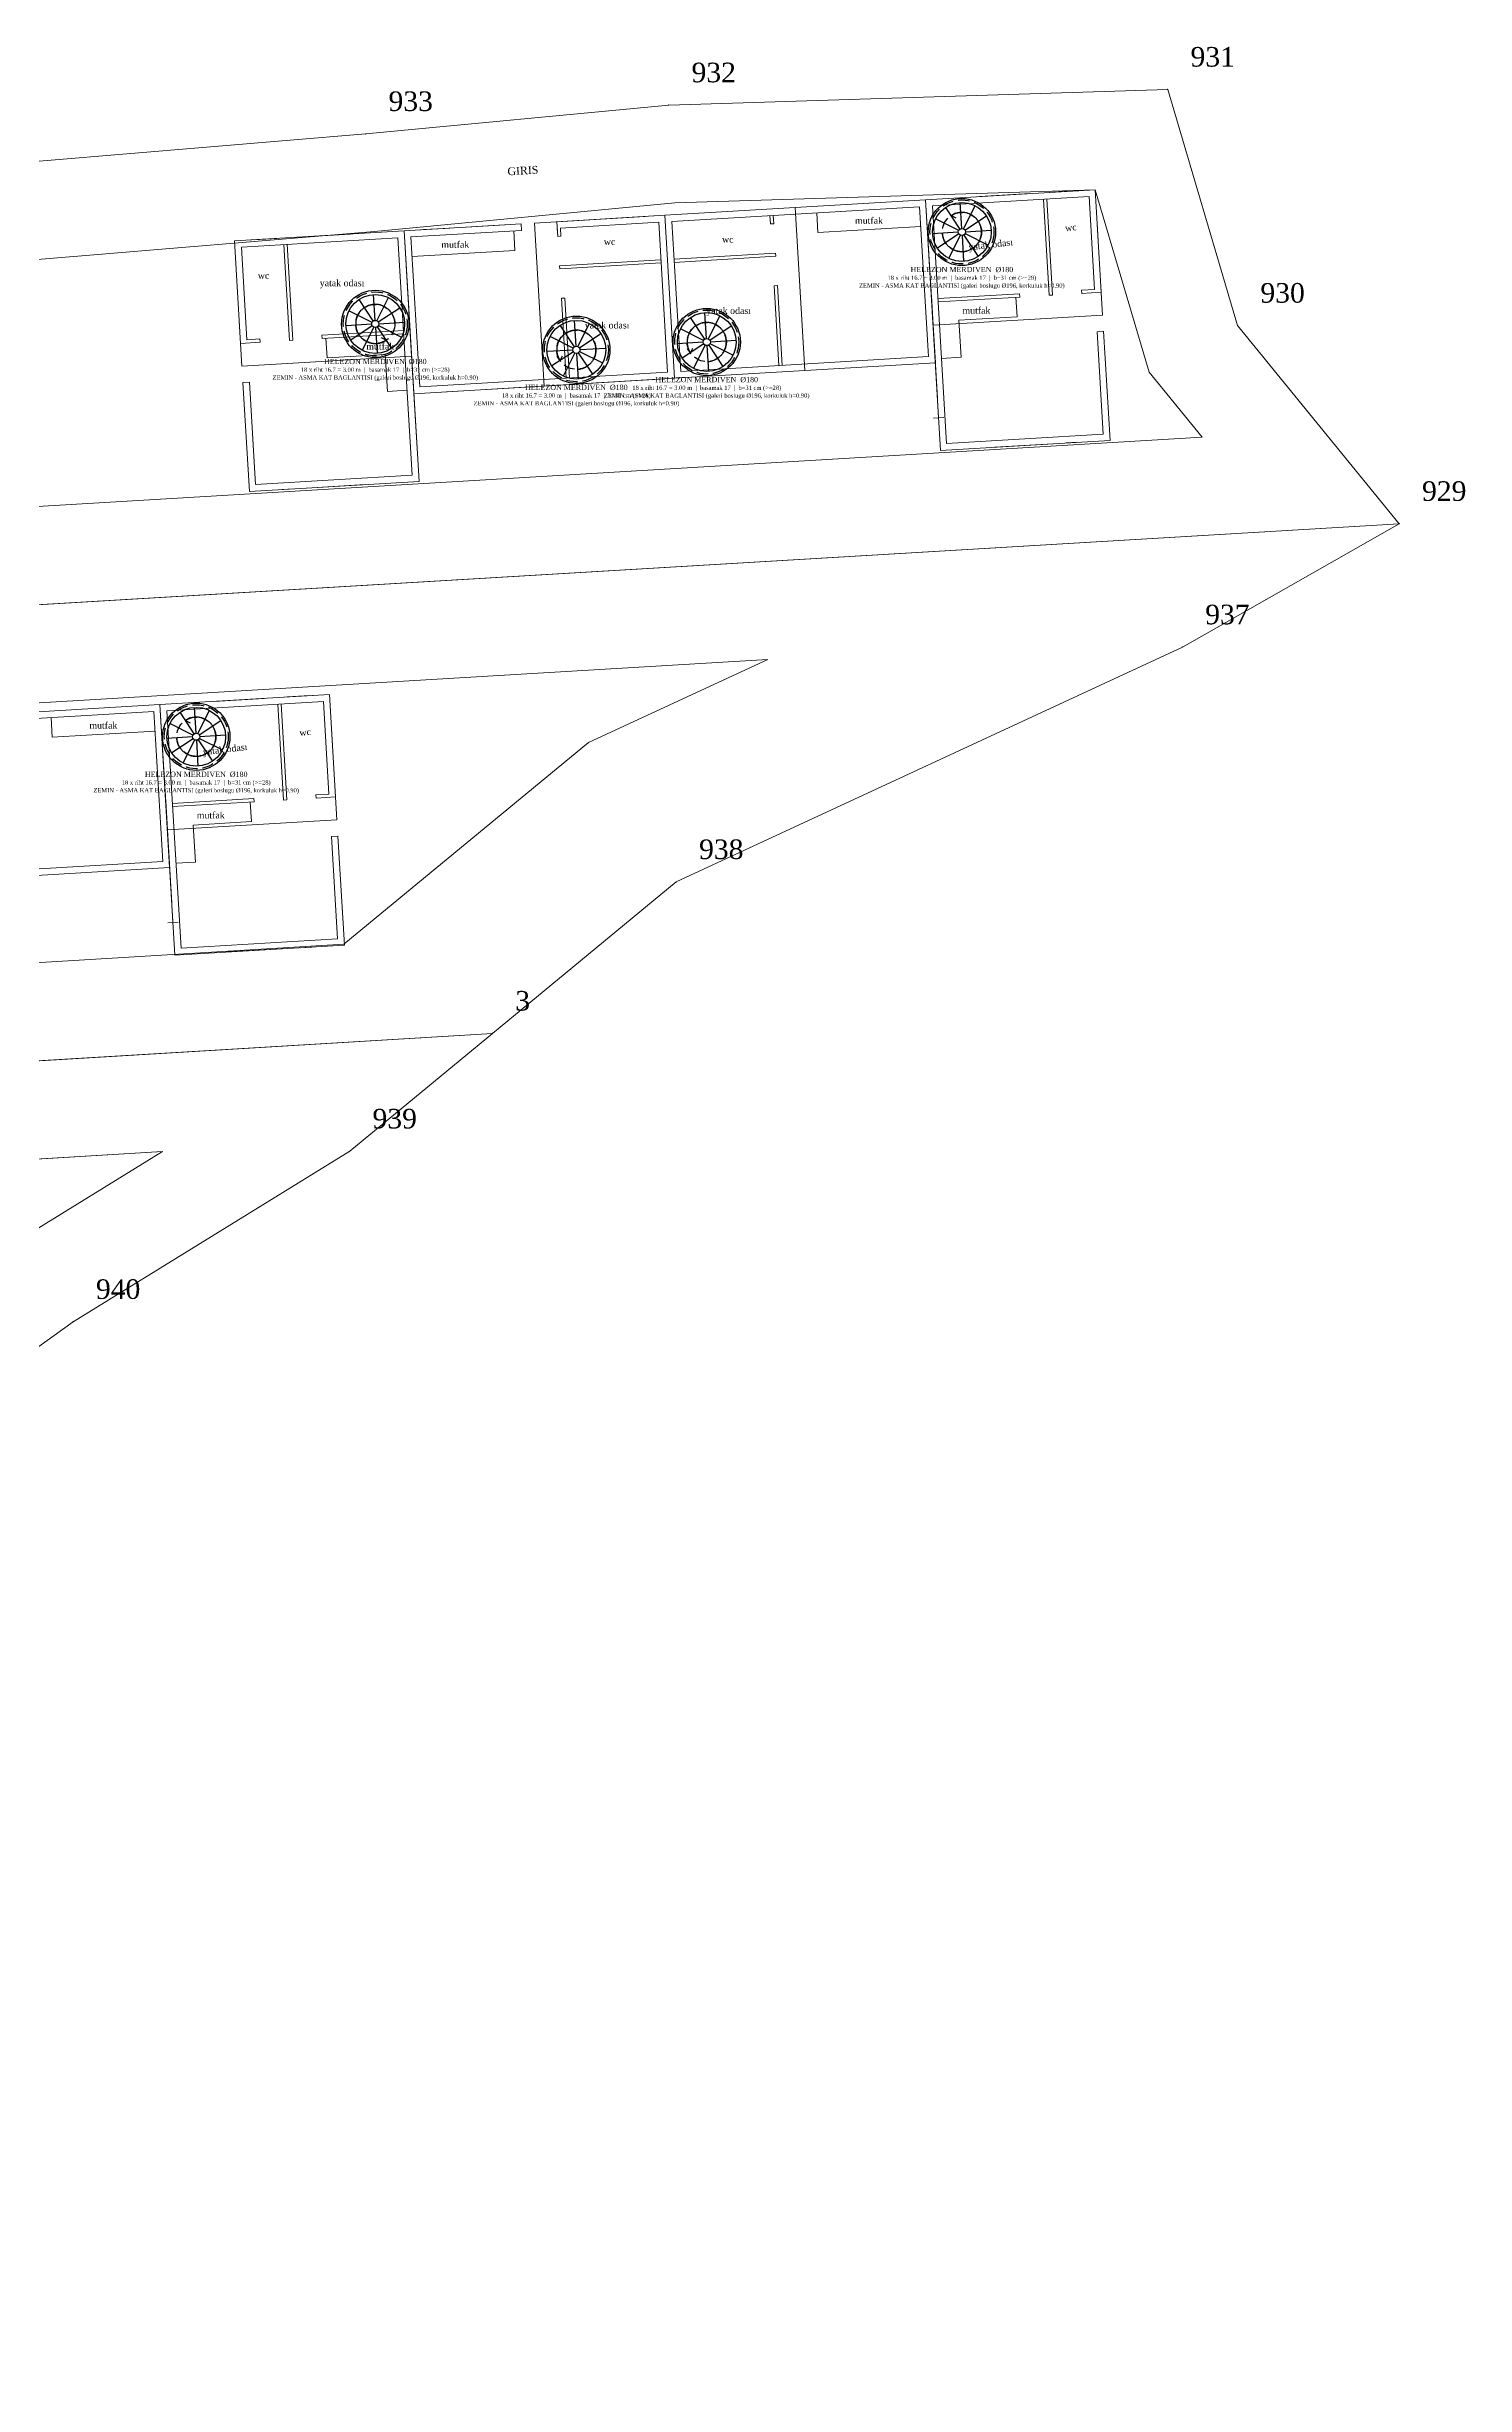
# Model space of a CAD drawing. Header units: metres. Extents: x 566281 to 566551, y 4178515 to 4178592.
# Drawn here: x 566507.7 to 566551.1, y 4178520.4 to 4178592 of the extents above; entities that cross this region are included whole.
import ezdxf
from ezdxf.enums import TextEntityAlignment as Align

# ---------------------------------------------------------------- set-up
doc = ezdxf.new("R2010")
doc.units = ezdxf.units.M
doc.linetypes.add('MERD_DASH', pattern=[0.5, 0.35, -0.15])
doc.layers.get('0').update_dxf_attribs({"color": 5, "lineweight": 0})
for name, color, linetype, lineweight in [('ADA_SINIR', 5, 'Continuous', 0), ('ASMAKAT', 30, 'Continuous', 0), ('BINA_115', 1, 'Continuous', 0), ('CEKME_MESAFESI', 2, 'Continuous', 0), ('DUVAR', 18, 'Continuous', 0), ('KUZEY_CEKME_117', 4, 'Continuous', 0), ('NOKTA', 7, 'Continuous', 0), ('NOKTA_NO', 8, 'Continuous', 0), ('PARSEL_BOLME', 1, 'Continuous', 0), ('PARSEL_SINIR', 3, 'Continuous', 0), ('TASLAK_DUVAR', 7, 'Continuous', 0), ('TASLAK_GIRIS', 1, 'Continuous', 0), ('TASLAK_KAPI', 1, 'Continuous', 0), ('TASLAK_PENCERE', 3, 'Continuous', 0), ('TEZGAH', 157, 'Continuous', 0), ('YAPI_YAKLASMA_117', 2, 'Continuous', 0), ('YAZI', 132, 'Continuous', 0)]:
    doc.layers.add(name, color=color, linetype=linetype, lineweight=lineweight)
for name, color, linetype in [('MERDIVEN_BOSLUK', 1, 'Continuous'), ('MERDIVEN_HELEZON', 4, 'Continuous'), ('MERDIVEN_YAZI', 2, 'Continuous'), ('MERDIVEN_YON', 5, 'Continuous')]:
    doc.layers.add(name, color=color, linetype=linetype)
doc.styles.get("Standard").update_dxf_attribs({"font": 'times.ttf'})

msp = doc.modelspace()

# ---------------------------------------------------------------- linework, layer by layer
for p, q in [((566538.185, 4178587.354), (566538.36, 4178584.415)), ((566538.285, 4178587.36), (566538.46, 4178584.421)), ((566514.923, 4178585.971), (566515.098, 4178583.032)), ((566515.023, 4178585.977), (566515.198, 4178583.038)), ((566537.456, 4178584.461), (566537.462, 4178584.362)), ((566539.352, 4178584.574), (566539.358, 4178584.474)), ((566514.193, 4178583.078), (566514.199, 4178582.978)), ((566516.09, 4178583.191), (566516.096, 4178583.091)), ((566514.738, 4178571.896), (566514.913, 4178568.957)), ((566514.837, 4178571.902), (566515.012, 4178568.963)), ((566514.008, 4178569.004), (566514.014, 4178568.904)), ((566515.905, 4178569.117), (566515.911, 4178569.017))]:
    msp.add_line(p, q)
for points in [[(566534.958, 4178584.313, 0), (566537.456, 4178584.461, 0)], [(566539.352, 4178584.574, 0), (566539.752, 4178584.598, 0)], [(566534.964, 4178584.213, 0), (566537.462, 4178584.362, 0)], [(566514.193, 4178583.078, 0), (566513.794, 4178583.054, 0)], [(566518.587, 4178583.339, 0), (566516.09, 4178583.191, 0)], [(566518.593, 4178583.239, 0), (566516.096, 4178583.091, 0)], [(566539.829, 4178583.3, 0), (566540.028, 4178583.312, 0)], [(566513.871, 4178581.757, 0), (566513.672, 4178581.745, 0)], [(566511.511, 4178568.855, 0), (566514.008, 4178569.004, 0)], [(566511.517, 4178568.755, 0), (566514.014, 4178568.904, 0)], [(566515.905, 4178569.117, 0), (566516.304, 4178569.14, 0)], [(566516.381, 4178567.843, 0), (566516.581, 4178567.854, 0)]]:
    msp.add_polyline3d(points)
at = {"layer": 'ADA_SINIR'}
msp.add_polyline3d([(566448.56, 4178587.19, 0), (566462.47, 4178588.47, 0), (566473.15, 4178586.97, 0), (566489.1, 4178587, 0), (566502.79, 4178588.14, 0), (566517.43, 4178589.36, 0), (566526.71, 4178590.24, 0), (566541.99, 4178590.72, 0), (566544.13, 4178583.49, 0), (566549.08, 4178577.42, 0), (566542.44, 4178573.64, 0), (566526.94, 4178566.45, 0), (566521.31, 4178561.81, 0), (566516.94, 4178558.2, 0), (566508.47, 4178552.98, 0), (566493.09, 4178541.93, 0), (566486.28, 4178536.71, 0), (566476.3, 4178543.48, 0), (566463.8, 4178550.41, 0), (566455.39, 4178543.76, 0), (566446.28, 4178534.52, 0)], dxfattribs=at)
at = {"layer": 'ASMAKAT'}
for points in [[(566539.999, 4178583.811, 0), (566534.806, 4178583.502, 0), (566534.578, 4178587.34, 0), (566539.77, 4178587.649, 0), (566539.999, 4178583.811, 0)], [(566539.999, 4178583.811, 0), (566534.806, 4178583.502, 0), (566534.578, 4178587.34, 0), (566539.77, 4178587.649, 0), (566539.999, 4178583.811, 0)], [(566522.896, 4178581.636, 0), (566526.889, 4178581.874, 0), (566526.592, 4178586.865, 0), (566522.599, 4178586.628, 0), (566522.896, 4178581.636, 0)], [(566526.889, 4178581.874, 0), (566530.882, 4178582.111, 0), (566530.585, 4178587.103, 0), (566526.592, 4178586.865, 0), (566526.889, 4178581.874, 0)], [(566513.642, 4178582.243, 0), (566518.835, 4178582.552, 0), (566518.606, 4178586.39, 0), (566513.414, 4178586.081, 0), (566513.642, 4178582.243, 0)], [(566513.642, 4178582.243, 0), (566518.835, 4178582.552, 0), (566518.606, 4178586.39, 0), (566513.414, 4178586.081, 0), (566513.642, 4178582.243, 0)], [(566516.551, 4178568.353, 0), (566511.359, 4178568.044, 0), (566511.131, 4178571.882, 0), (566516.323, 4178572.191, 0), (566516.551, 4178568.353, 0)], [(566516.551, 4178568.353, 0), (566511.359, 4178568.044, 0), (566511.131, 4178571.882, 0), (566516.323, 4178572.191, 0), (566516.551, 4178568.353, 0)]]:
    msp.add_polyline3d(points, close=True, dxfattribs=at)
at = {"layer": 'BINA_115'}
for p, q in [((566534.578, 4178587.34), (566539.77, 4178587.649)), ((566535.035, 4178579.664), (566534.578, 4178587.34)), ((566518.606, 4178586.39), (566513.414, 4178586.081)), ((566519.063, 4178578.714), (566518.606, 4178586.39)), ((566540.227, 4178579.972), (566535.035, 4178579.664)), ((566513.87, 4178578.405), (566519.063, 4178578.714)), ((566511.131, 4178571.882), (566516.323, 4178572.191)), ((566511.587, 4178564.206), (566511.131, 4178571.882)), ((566516.779, 4178564.515), (566511.587, 4178564.206))]:
    msp.add_line(p, q, dxfattribs=at)
msp.add_polyline3d([(566523.285, 4178586.668, 0), (566526.592, 4178586.865, 0), (566526.889, 4178581.874, 0), (566518.903, 4178581.399, 0), (566518.903, 4178581.399, 0), (566518.606, 4178586.39, 0), (566522.187, 4178586.603, 0)], dxfattribs=at)
at = {"layer": 'CEKME_MESAFESI'}
for points in [[(566405.46, 4178580.039, 0), (566424.141, 4178582.117, 0), (566434.228, 4178583.787, 0), (566448.74, 4178584.194, 0), (566462.398, 4178585.451, 0), (566472.943, 4178583.97, 0), (566489.228, 4178584, 0), (566502.828, 4178585.133, 0), (566517.699, 4178586.372, 0), (566526.9, 4178587.244, 0), (566539.77, 4178587.649, 0), (566541.424, 4178582.061, 0), (566543.051, 4178580.067, 0), (566410.996, 4178572.213, 0), (566408.07, 4178575.151, 0), (566403.702, 4178579.941, 0), (566405.46, 4178580.039, 0)], [(566423.513, 4178558.906, 0), (566420.175, 4178562.975, 0), (566416.635, 4178566.538, 0), (566529.75, 4178573.265, 0), (566524.255, 4178570.716, 0), (566516.762, 4178564.541, 0), (566423.513, 4178558.906, 0)], [(566486.173, 4178540.408, 0), (566477.873, 4178546.038, 0), (566463.507, 4178554.003, 0), (566453.384, 4178545.998, 0), (566444.079, 4178536.561, 0), (566436.572, 4178527.953, 0), (566438.662, 4178531.803, 0), (566437.223, 4178538.834, 0), (566432.751, 4178547.629, 0), (566428.205, 4178553.178, 0), (566511.213, 4178558.194, 0), (566506.806, 4178555.478, 0), (566491.302, 4178544.339, 0), (566486.173, 4178540.408, 0)]]:
    msp.add_polyline3d(points, close=True, dxfattribs=at)
at = {"layer": 'DUVAR'}
for p, q in [((566522.187, 4178586.603), (566522.199, 4178586.403)), ((566523.285, 4178586.668), (566523.312, 4178586.22)), ((566529.811, 4178586.856), (566529.826, 4178586.601)), ((566529.926, 4178586.607), (566529.826, 4178586.601)), ((566529.911, 4178586.862), (566529.926, 4178586.607)), ((566531.245, 4178586.941), (566531.281, 4178586.337)), ((566521.963, 4178586.389), (566521.999, 4178585.79)), ((566523.297, 4178586.469), (566523.312, 4178586.22)), ((566523.312, 4178586.22), (566523.411, 4178586.226)), ((566523.397, 4178586.475), (566523.411, 4178586.226)), ((566534.426, 4178586.524), (566531.281, 4178586.337)), ((566518.853, 4178585.603), (566521.999, 4178585.79)), ((566523.365, 4178585.321), (566526.472, 4178585.506)), ((566523.365, 4178585.321), (566523.371, 4178585.222)), ((566523.371, 4178585.222), (566526.478, 4178585.406)), ((566529.98, 4178585.709), (566526.872, 4178585.524)), ((566529.986, 4178585.609), (566526.878, 4178585.424)), ((566529.98, 4178585.709), (566529.986, 4178585.609)), ((566530.039, 4178584.711), (566529.939, 4178584.705)), ((566529.939, 4178584.705), (566530.085, 4178582.264)), ((566530.039, 4178584.711), (566530.184, 4178582.27)), ((566539.957, 4178584.51), (566539.358, 4178584.474)), ((566523.424, 4178584.323), (566523.524, 4178584.329)), ((566523.424, 4178584.323), (566523.57, 4178581.877)), ((566523.524, 4178584.329), (566523.67, 4178581.883)), ((566538.46, 4178584.421), (566538.36, 4178584.415)), ((566538.46, 4178584.421), (566538.36, 4178584.415)), ((566515.098, 4178583.032), (566515.198, 4178583.038)), ((566515.098, 4178583.032), (566515.198, 4178583.038)), ((566513.6, 4178582.943), (566514.199, 4178582.978)), ((566507.797, 4178571.484), (566507.833, 4178570.879)), ((566510.979, 4178571.066), (566507.833, 4178570.879)), ((566515.012, 4178568.963), (566514.913, 4178568.957)), ((566515.012, 4178568.963), (566514.913, 4178568.957)), ((566516.51, 4178569.052), (566515.911, 4178569.017))]:
    msp.add_line(p, q, dxfattribs=at)
at = {"layer": 'KUZEY_CEKME_117'}
msp.add_line((566428.205, 4178553.178), (566511.213, 4178558.194), dxfattribs=at)
at = {"layer": 'MERDIVEN_BOSLUK'}
for centre in [(566535.688, 4178586.354), (566517.724, 4178583.538), (566523.882, 4178582.747), (566527.875, 4178582.984), (566512.241, 4178570.896)]:
    msp.add_circle(centre, 1.03, dxfattribs=at)
at = {"layer": 'MERDIVEN_BOSLUK', "linetype": 'MERD_DASH'}
for centre in [(566535.688, 4178586.354), (566517.724, 4178583.538), (566527.875, 4178582.984), (566523.882, 4178582.747), (566512.241, 4178570.896)]:
    msp.add_circle(centre, 0.98, dxfattribs=at)
at = {"layer": 'MERDIVEN_HELEZON'}
for p, q in [((566535.59, 4178586.403), (566534.883, 4178586.757)), ((566535.628, 4178586.446), (566535.193, 4178587.106)), ((566535.682, 4178586.464), (566535.635, 4178587.253)), ((566535.738, 4178586.453), (566536.091, 4178587.159)), ((566535.78, 4178586.415), (566536.44, 4178586.85)), ((566535.578, 4178586.348), (566534.79, 4178586.301)), ((566535.578, 4178586.348), (566534.79, 4178586.301)), ((566535.596, 4178586.294), (566534.937, 4178585.859)), ((566535.639, 4178586.256), (566535.285, 4178585.549)), ((566535.695, 4178586.244), (566535.742, 4178585.456)), ((566535.749, 4178586.262), (566536.184, 4178585.603)), ((566535.787, 4178586.305), (566536.493, 4178585.951)), ((566535.798, 4178586.361), (566536.587, 4178586.408)), ((566517.626, 4178583.587), (566516.919, 4178583.941)), ((566517.664, 4178583.63), (566517.229, 4178584.289)), ((566517.718, 4178583.648), (566517.671, 4178584.436)), ((566517.773, 4178583.636), (566518.127, 4178584.343)), ((566517.816, 4178583.598), (566518.475, 4178584.033)), ((566527.868, 4178583.094), (566527.821, 4178583.883)), ((566527.924, 4178583.083), (566528.278, 4178583.789)), ((566517.614, 4178583.531), (566516.826, 4178583.484)), ((566517.632, 4178583.477), (566516.973, 4178583.042)), ((566517.675, 4178583.439), (566517.321, 4178582.733)), ((566517.731, 4178583.428), (566517.778, 4178582.639)), ((566517.785, 4178583.446), (566518.22, 4178582.786)), ((566517.822, 4178583.489), (566518.529, 4178583.135)), ((566517.834, 4178583.544), (566518.622, 4178583.591)), ((566517.834, 4178583.544), (566518.622, 4178583.591)), ((566523.783, 4178582.796), (566523.077, 4178583.15)), ((566523.821, 4178582.839), (566523.386, 4178583.498)), ((566523.875, 4178582.857), (566523.828, 4178583.645)), ((566523.931, 4178582.845), (566524.285, 4178583.552)), ((566523.974, 4178582.808), (566524.633, 4178583.242)), ((566527.776, 4178583.034), (566527.07, 4178583.387)), ((566527.814, 4178583.076), (566527.379, 4178583.736)), ((566527.967, 4178583.045), (566528.626, 4178583.48)), ((566527.985, 4178582.991), (566528.773, 4178583.038)), ((566523.772, 4178582.74), (566522.983, 4178582.694)), ((566523.79, 4178582.686), (566523.131, 4178582.251)), ((566523.833, 4178582.649), (566523.479, 4178581.942)), ((566523.888, 4178582.637), (566523.935, 4178581.849)), ((566523.888, 4178582.637), (566523.935, 4178581.849)), ((566523.942, 4178582.655), (566524.377, 4178581.996)), ((566523.98, 4178582.698), (566524.687, 4178582.344)), ((566523.992, 4178582.753), (566524.78, 4178582.8)), ((566527.765, 4178582.978), (566526.976, 4178582.931)), ((566527.783, 4178582.924), (566527.123, 4178582.489)), ((566527.825, 4178582.886), (566527.472, 4178582.18)), ((566527.881, 4178582.875), (566527.928, 4178582.086)), ((566527.881, 4178582.875), (566527.928, 4178582.086)), ((566527.935, 4178582.893), (566528.37, 4178582.233)), ((566527.973, 4178582.935), (566528.679, 4178582.581)), ((566512.18, 4178570.988), (566511.745, 4178571.648)), ((566512.234, 4178571.006), (566512.187, 4178571.795)), ((566512.29, 4178570.995), (566512.644, 4178571.701)), ((566512.131, 4178570.89), (566511.342, 4178570.843)), ((566512.131, 4178570.89), (566511.342, 4178570.843)), ((566512.142, 4178570.946), (566511.436, 4178571.299)), ((566512.333, 4178570.957), (566512.992, 4178571.392)), ((566512.339, 4178570.847), (566513.046, 4178570.494)), ((566512.351, 4178570.903), (566513.139, 4178570.95)), ((566512.149, 4178570.836), (566511.489, 4178570.401)), ((566512.192, 4178570.798), (566511.838, 4178570.092)), ((566512.247, 4178570.787), (566512.294, 4178569.998)), ((566512.301, 4178570.805), (566512.736, 4178570.145))]:
    msp.add_line(p, q, dxfattribs=at)
for centre, radius in [((566535.688, 4178586.354), 0.9), ((566535.688, 4178586.354), 0.11), ((566517.724, 4178583.538), 0.9), ((566527.875, 4178582.984), 0.9), ((566517.724, 4178583.538), 0.11), ((566523.882, 4178582.747), 0.9), ((566527.875, 4178582.984), 0.11), ((566523.882, 4178582.747), 0.11), ((566512.241, 4178570.896), 0.9), ((566512.241, 4178570.896), 0.11)]:
    msp.add_circle(centre, radius, dxfattribs=at)
at = {"layer": 'MERDIVEN_HELEZON', "linetype": 'MERD_DASH'}
for centre in [(566535.688, 4178586.354), (566517.724, 4178583.538), (566523.882, 4178582.747), (566527.875, 4178582.984), (566512.241, 4178570.896)]:
    msp.add_circle(centre, 0.6, dxfattribs=at)
at = {"layer": 'MERDIVEN_YON'}
for p, q in [((566535.358, 4178586.855), (566535.493, 4178586.943)), ((566535.358, 4178586.855), (566535.502, 4178586.784)), ((566518.054, 4178583.037), (566517.91, 4178583.108)), ((566518.054, 4178583.037), (566517.919, 4178582.949)), ((566523.381, 4178582.417), (566523.293, 4178582.552)), ((566523.381, 4178582.417), (566523.453, 4178582.561)), ((566527.374, 4178582.654), (566527.286, 4178582.789)), ((566527.374, 4178582.654), (566527.445, 4178582.799)), ((566511.91, 4178571.397), (566512.045, 4178571.485)), ((566511.91, 4178571.397), (566512.055, 4178571.326))]:
    msp.add_line(p, q, dxfattribs=at)
for points in [[(566535.089, 4178586.319), (566535.091, 4178586.292), (566535.095, 4178586.266), (566535.099, 4178586.241), (566535.105, 4178586.215), (566535.111, 4178586.19), (566535.119, 4178586.165), (566535.128, 4178586.14), (566535.138, 4178586.116), (566535.149, 4178586.092), (566535.161, 4178586.069), (566535.173, 4178586.046), (566535.187, 4178586.024), (566535.202, 4178586.002), (566535.218, 4178585.981), (566535.235, 4178585.961), (566535.252, 4178585.942), (566535.271, 4178585.923), (566535.29, 4178585.905), (566535.31, 4178585.889), (566535.331, 4178585.872), (566535.352, 4178585.857), (566535.374, 4178585.843), (566535.397, 4178585.83), (566535.42, 4178585.818), (566535.443, 4178585.806), (566535.467, 4178585.796), (566535.492, 4178585.787), (566535.517, 4178585.779), (566535.542, 4178585.772), (566535.568, 4178585.766), (566535.593, 4178585.762), (566535.619, 4178585.758), (566535.645, 4178585.756), (566535.672, 4178585.754), (566535.698, 4178585.754), (566535.724, 4178585.755), (566535.75, 4178585.757), (566535.776, 4178585.761), (566535.802, 4178585.765), (566535.827, 4178585.771), (566535.853, 4178585.777), (566535.878, 4178585.785), (566535.902, 4178585.794), (566535.927, 4178585.804), (566535.95, 4178585.814), (566535.974, 4178585.826), (566535.996, 4178585.839), (566536.019, 4178585.853), (566536.04, 4178585.868), (566536.061, 4178585.884), (566536.081, 4178585.901), (566536.101, 4178585.918), (566536.119, 4178585.937), (566536.137, 4178585.956), (566536.154, 4178585.976), (566536.17, 4178585.997), (566536.185, 4178586.018), (566536.199, 4178586.04), (566536.213, 4178586.062), (566536.225, 4178586.086), (566536.236, 4178586.109), (566536.246, 4178586.133), (566536.255, 4178586.158), (566536.263, 4178586.183), (566536.27, 4178586.208), (566536.276, 4178586.234), (566536.281, 4178586.259), (566536.284, 4178586.285), (566536.287, 4178586.311), (566536.288, 4178586.338), (566536.288, 4178586.364), (566536.287, 4178586.39), (566536.285, 4178586.416), (566536.282, 4178586.442), (566536.277, 4178586.468), (566536.272, 4178586.493), (566536.265, 4178586.519), (566536.258, 4178586.544), (566536.249, 4178586.568), (566536.239, 4178586.593), (566536.228, 4178586.616), (566536.216, 4178586.64), (566536.203, 4178586.662), (566536.189, 4178586.685), (566536.174, 4178586.706), (566536.158, 4178586.727), (566536.142, 4178586.747), (566536.124, 4178586.766), (566536.106, 4178586.785), (566536.087, 4178586.803), (566536.067, 4178586.82), (566536.046, 4178586.836), (566536.025, 4178586.851), (566536.003, 4178586.865), (566535.98, 4178586.878), (566535.957, 4178586.891), (566535.933, 4178586.902), (566535.909, 4178586.912), (566535.885, 4178586.921), (566535.86, 4178586.929), (566535.834, 4178586.936), (566535.809, 4178586.942), (566535.783, 4178586.947), (566535.757, 4178586.95), (566535.731, 4178586.953), (566535.705, 4178586.954), (566535.679, 4178586.954), (566535.653, 4178586.953), (566535.627, 4178586.951), (566535.601, 4178586.948), (566535.575, 4178586.943), (566535.549, 4178586.938), (566535.524, 4178586.931), (566535.499, 4178586.924), (566535.474, 4178586.915), (566535.45, 4178586.905), (566535.426, 4178586.894), (566535.403, 4178586.882), (566535.38, 4178586.869), (566535.358, 4178586.855)], [(566518.323, 4178583.573), (566518.321, 4178583.599), (566518.318, 4178583.625), (566518.313, 4178583.651), (566518.308, 4178583.677), (566518.301, 4178583.702), (566518.293, 4178583.727), (566518.285, 4178583.752), (566518.275, 4178583.776), (566518.264, 4178583.8), (566518.252, 4178583.823), (566518.239, 4178583.846), (566518.225, 4178583.868), (566518.21, 4178583.89), (566518.194, 4178583.91), (566518.178, 4178583.931), (566518.16, 4178583.95), (566518.142, 4178583.969), (566518.122, 4178583.986), (566518.102, 4178584.003), (566518.082, 4178584.019), (566518.06, 4178584.035), (566518.038, 4178584.049), (566518.016, 4178584.062), (566517.993, 4178584.074), (566517.969, 4178584.085), (566517.945, 4178584.096), (566517.92, 4178584.105), (566517.895, 4178584.113), (566517.87, 4178584.12), (566517.845, 4178584.126), (566517.819, 4178584.13), (566517.793, 4178584.134), (566517.767, 4178584.136), (566517.741, 4178584.138), (566517.715, 4178584.138), (566517.688, 4178584.137), (566517.662, 4178584.135), (566517.636, 4178584.131), (566517.611, 4178584.127), (566517.585, 4178584.121), (566517.56, 4178584.115), (566517.535, 4178584.107), (566517.51, 4178584.098), (566517.486, 4178584.088), (566517.462, 4178584.077), (566517.439, 4178584.066), (566517.416, 4178584.053), (566517.394, 4178584.039), (566517.372, 4178584.024), (566517.351, 4178584.008), (566517.331, 4178583.991), (566517.312, 4178583.974), (566517.293, 4178583.955), (566517.275, 4178583.936), (566517.258, 4178583.916), (566517.242, 4178583.895), (566517.227, 4178583.874), (566517.213, 4178583.852), (566517.2, 4178583.829), (566517.188, 4178583.806), (566517.176, 4178583.783), (566517.166, 4178583.759), (566517.157, 4178583.734), (566517.149, 4178583.709), (566517.142, 4178583.684), (566517.136, 4178583.658), (566517.132, 4178583.633), (566517.128, 4178583.607), (566517.126, 4178583.581), (566517.124, 4178583.554), (566517.124, 4178583.528), (566517.125, 4178583.502), (566517.127, 4178583.476), (566517.131, 4178583.45), (566517.135, 4178583.424), (566517.14, 4178583.399), (566517.147, 4178583.373), (566517.155, 4178583.348), (566517.164, 4178583.324), (566517.173, 4178583.299), (566517.184, 4178583.276), (566517.196, 4178583.252), (566517.209, 4178583.23), (566517.223, 4178583.207), (566517.238, 4178583.186), (566517.254, 4178583.165), (566517.271, 4178583.145), (566517.288, 4178583.125), (566517.307, 4178583.107), (566517.326, 4178583.089), (566517.346, 4178583.072), (566517.366, 4178583.056), (566517.388, 4178583.041), (566517.41, 4178583.027), (566517.432, 4178583.013), (566517.455, 4178583.001), (566517.479, 4178582.99), (566517.503, 4178582.98), (566517.528, 4178582.971), (566517.553, 4178582.963), (566517.578, 4178582.956), (566517.603, 4178582.95), (566517.629, 4178582.945), (566517.655, 4178582.942), (566517.681, 4178582.939), (566517.707, 4178582.938), (566517.734, 4178582.938), (566517.76, 4178582.939), (566517.786, 4178582.941), (566517.812, 4178582.944), (566517.838, 4178582.949), (566517.863, 4178582.954), (566517.889, 4178582.961), (566517.914, 4178582.968), (566517.938, 4178582.977), (566517.962, 4178582.987), (566517.986, 4178582.998), (566518.01, 4178583.01), (566518.032, 4178583.023), (566518.054, 4178583.037)], [(566523.917, 4178582.148), (566523.944, 4178582.15), (566523.97, 4178582.153), (566523.995, 4178582.158), (566524.021, 4178582.163), (566524.046, 4178582.17), (566524.071, 4178582.178), (566524.096, 4178582.186), (566524.12, 4178582.196), (566524.144, 4178582.207), (566524.167, 4178582.219), (566524.19, 4178582.232), (566524.212, 4178582.246), (566524.234, 4178582.261), (566524.255, 4178582.277), (566524.275, 4178582.293), (566524.294, 4178582.311), (566524.313, 4178582.329), (566524.331, 4178582.349), (566524.347, 4178582.369), (566524.364, 4178582.389), (566524.379, 4178582.411), (566524.393, 4178582.433), (566524.406, 4178582.455), (566524.418, 4178582.478), (566524.43, 4178582.502), (566524.44, 4178582.526), (566524.449, 4178582.551), (566524.457, 4178582.576), (566524.464, 4178582.601), (566524.47, 4178582.626), (566524.474, 4178582.652), (566524.478, 4178582.678), (566524.48, 4178582.704), (566524.482, 4178582.73), (566524.482, 4178582.756), (566524.481, 4178582.783), (566524.479, 4178582.809), (566524.475, 4178582.835), (566524.471, 4178582.86), (566524.466, 4178582.886), (566524.459, 4178582.911), (566524.451, 4178582.936), (566524.442, 4178582.961), (566524.432, 4178582.985), (566524.422, 4178583.009), (566524.41, 4178583.032), (566524.397, 4178583.055), (566524.383, 4178583.077), (566524.368, 4178583.099), (566524.352, 4178583.12), (566524.335, 4178583.14), (566524.318, 4178583.159), (566524.299, 4178583.178), (566524.28, 4178583.196), (566524.26, 4178583.213), (566524.24, 4178583.229), (566524.218, 4178583.244), (566524.196, 4178583.258), (566524.174, 4178583.271), (566524.15, 4178583.283), (566524.127, 4178583.295), (566524.103, 4178583.305), (566524.078, 4178583.314), (566524.053, 4178583.322), (566524.028, 4178583.329), (566524.002, 4178583.335), (566523.977, 4178583.339), (566523.951, 4178583.343), (566523.925, 4178583.345), (566523.899, 4178583.347), (566523.872, 4178583.347), (566523.846, 4178583.346), (566523.82, 4178583.344), (566523.794, 4178583.341), (566523.768, 4178583.336), (566523.743, 4178583.331), (566523.717, 4178583.324), (566523.692, 4178583.316), (566523.668, 4178583.307), (566523.644, 4178583.298), (566523.62, 4178583.287), (566523.596, 4178583.275), (566523.574, 4178583.262), (566523.552, 4178583.248), (566523.53, 4178583.233), (566523.509, 4178583.217), (566523.489, 4178583.2), (566523.47, 4178583.183), (566523.451, 4178583.164), (566523.433, 4178583.145), (566523.416, 4178583.125), (566523.4, 4178583.105), (566523.385, 4178583.083), (566523.371, 4178583.061), (566523.358, 4178583.039), (566523.345, 4178583.016), (566523.334, 4178582.992), (566523.324, 4178582.968), (566523.315, 4178582.943), (566523.307, 4178582.918), (566523.3, 4178582.893), (566523.294, 4178582.868), (566523.289, 4178582.842), (566523.286, 4178582.816), (566523.283, 4178582.79), (566523.282, 4178582.764), (566523.282, 4178582.737), (566523.283, 4178582.711), (566523.285, 4178582.685), (566523.288, 4178582.659), (566523.293, 4178582.633), (566523.298, 4178582.608), (566523.305, 4178582.583), (566523.313, 4178582.558), (566523.321, 4178582.533), (566523.331, 4178582.509), (566523.342, 4178582.485), (566523.354, 4178582.462), (566523.367, 4178582.439), (566523.381, 4178582.417)], [(566527.91, 4178582.385), (566527.936, 4178582.388), (566527.962, 4178582.391), (566527.988, 4178582.395), (566528.014, 4178582.401), (566528.039, 4178582.407), (566528.064, 4178582.415), (566528.089, 4178582.424), (566528.113, 4178582.434), (566528.137, 4178582.445), (566528.16, 4178582.457), (566528.183, 4178582.47), (566528.205, 4178582.484), (566528.227, 4178582.498), (566528.247, 4178582.514), (566528.268, 4178582.531), (566528.287, 4178582.548), (566528.306, 4178582.567), (566528.323, 4178582.586), (566528.34, 4178582.606), (566528.356, 4178582.627), (566528.372, 4178582.648), (566528.386, 4178582.67), (566528.399, 4178582.693), (566528.411, 4178582.716), (566528.422, 4178582.739), (566528.433, 4178582.764), (566528.442, 4178582.788), (566528.45, 4178582.813), (566528.457, 4178582.838), (566528.462, 4178582.864), (566528.467, 4178582.89), (566528.471, 4178582.915), (566528.473, 4178582.942), (566528.474, 4178582.968), (566528.475, 4178582.994), (566528.474, 4178583.02), (566528.472, 4178583.046), (566528.468, 4178583.072), (566528.464, 4178583.098), (566528.458, 4178583.123), (566528.452, 4178583.149), (566528.444, 4178583.174), (566528.435, 4178583.198), (566528.425, 4178583.223), (566528.414, 4178583.247), (566528.402, 4178583.27), (566528.39, 4178583.293), (566528.376, 4178583.315), (566528.361, 4178583.336), (566528.345, 4178583.357), (566528.328, 4178583.377), (566528.311, 4178583.397), (566528.292, 4178583.415), (566528.273, 4178583.433), (566528.253, 4178583.45), (566528.232, 4178583.466), (566528.211, 4178583.481), (566528.189, 4178583.495), (566528.166, 4178583.509), (566528.143, 4178583.521), (566528.12, 4178583.532), (566528.096, 4178583.542), (566528.071, 4178583.551), (566528.046, 4178583.559), (566528.021, 4178583.566), (566527.995, 4178583.572), (566527.97, 4178583.577), (566527.944, 4178583.58), (566527.918, 4178583.583), (566527.891, 4178583.584), (566527.865, 4178583.584), (566527.839, 4178583.583), (566527.813, 4178583.581), (566527.787, 4178583.578), (566527.761, 4178583.574), (566527.736, 4178583.568), (566527.71, 4178583.561), (566527.685, 4178583.554), (566527.661, 4178583.545), (566527.636, 4178583.535), (566527.613, 4178583.524), (566527.589, 4178583.512), (566527.567, 4178583.499), (566527.544, 4178583.485), (566527.523, 4178583.47), (566527.502, 4178583.455), (566527.482, 4178583.438), (566527.462, 4178583.42), (566527.444, 4178583.402), (566527.426, 4178583.383), (566527.409, 4178583.363), (566527.393, 4178583.342), (566527.378, 4178583.321), (566527.364, 4178583.299), (566527.35, 4178583.276), (566527.338, 4178583.253), (566527.327, 4178583.229), (566527.317, 4178583.205), (566527.308, 4178583.181), (566527.3, 4178583.156), (566527.293, 4178583.131), (566527.287, 4178583.105), (566527.282, 4178583.079), (566527.279, 4178583.053), (566527.276, 4178583.027), (566527.275, 4178583.001), (566527.275, 4178582.975), (566527.276, 4178582.949), (566527.278, 4178582.923), (566527.281, 4178582.897), (566527.286, 4178582.871), (566527.291, 4178582.845), (566527.298, 4178582.82), (566527.305, 4178582.795), (566527.314, 4178582.77), (566527.324, 4178582.746), (566527.335, 4178582.722), (566527.347, 4178582.699), (566527.36, 4178582.676), (566527.374, 4178582.654)], [(566511.642, 4178570.861), (566511.644, 4178570.835), (566511.647, 4178570.809), (566511.652, 4178570.783), (566511.657, 4178570.757), (566511.664, 4178570.732), (566511.671, 4178570.707), (566511.68, 4178570.682), (566511.69, 4178570.658), (566511.701, 4178570.634), (566511.713, 4178570.611), (566511.726, 4178570.588), (566511.74, 4178570.566), (566511.755, 4178570.545), (566511.771, 4178570.524), (566511.787, 4178570.503), (566511.805, 4178570.484), (566511.823, 4178570.465), (566511.842, 4178570.448), (566511.862, 4178570.431), (566511.883, 4178570.415), (566511.904, 4178570.4), (566511.926, 4178570.385), (566511.949, 4178570.372), (566511.972, 4178570.36), (566511.996, 4178570.349), (566512.02, 4178570.339), (566512.045, 4178570.329), (566512.069, 4178570.321), (566512.095, 4178570.314), (566512.12, 4178570.309), (566512.146, 4178570.304), (566512.172, 4178570.3), (566512.198, 4178570.298), (566512.224, 4178570.297), (566512.25, 4178570.296), (566512.276, 4178570.297), (566512.303, 4178570.3), (566512.328, 4178570.303), (566512.354, 4178570.307), (566512.38, 4178570.313), (566512.405, 4178570.319), (566512.43, 4178570.327), (566512.455, 4178570.336), (566512.479, 4178570.346), (566512.503, 4178570.357), (566512.526, 4178570.369), (566512.549, 4178570.382), (566512.571, 4178570.396), (566512.593, 4178570.41), (566512.614, 4178570.426), (566512.634, 4178570.443), (566512.653, 4178570.461), (566512.672, 4178570.479), (566512.689, 4178570.498), (566512.706, 4178570.518), (566512.723, 4178570.539), (566512.738, 4178570.56), (566512.752, 4178570.582), (566512.765, 4178570.605), (566512.777, 4178570.628), (566512.788, 4178570.651), (566512.799, 4178570.676), (566512.808, 4178570.7), (566512.816, 4178570.725), (566512.823, 4178570.75), (566512.829, 4178570.776), (566512.833, 4178570.802), (566512.837, 4178570.828), (566512.839, 4178570.854), (566512.841, 4178570.88), (566512.841, 4178570.906), (566512.84, 4178570.932), (566512.838, 4178570.958), (566512.834, 4178570.984), (566512.83, 4178571.01), (566512.824, 4178571.036), (566512.818, 4178571.061), (566512.81, 4178571.086), (566512.801, 4178571.111), (566512.791, 4178571.135), (566512.78, 4178571.159), (566512.769, 4178571.182), (566512.756, 4178571.205), (566512.742, 4178571.227), (566512.727, 4178571.248), (566512.711, 4178571.269), (566512.694, 4178571.289), (566512.677, 4178571.309), (566512.658, 4178571.327), (566512.639, 4178571.345), (566512.619, 4178571.362), (566512.598, 4178571.378), (566512.577, 4178571.393), (566512.555, 4178571.407), (566512.533, 4178571.421), (566512.509, 4178571.433), (566512.486, 4178571.444), (566512.462, 4178571.454), (566512.437, 4178571.463), (566512.412, 4178571.471), (566512.387, 4178571.478), (566512.361, 4178571.484), (566512.336, 4178571.489), (566512.31, 4178571.492), (566512.284, 4178571.495), (566512.257, 4178571.496), (566512.231, 4178571.496), (566512.205, 4178571.495), (566512.179, 4178571.493), (566512.153, 4178571.49), (566512.127, 4178571.486), (566512.102, 4178571.48), (566512.076, 4178571.473), (566512.051, 4178571.466), (566512.027, 4178571.457), (566512.002, 4178571.447), (566511.979, 4178571.436), (566511.955, 4178571.424), (566511.933, 4178571.411), (566511.91, 4178571.397)]]:
    msp.add_lwpolyline(points, dxfattribs=at)
at = {"layer": 'NOKTA'}
for p in [(566526.71, 4178590.24), (566541.99, 4178590.72), (566517.43, 4178589.36), (566544.13, 4178583.49), (566549.08, 4178577.42), (566542.44, 4178573.64), (566526.94, 4178566.45), (566521.31, 4178561.81), (566516.94, 4178558.2), (566508.47, 4178552.98)]:
    msp.add_point(p, dxfattribs=at)
at = {"layer": 'PARSEL_BOLME'}
for p, q in [((566407.16, 4178568.98), (566549.08, 4178577.42)), ((566419.7, 4178555.67), (566521.31, 4178561.81))]:
    msp.add_line(p, q, dxfattribs=at)
at = {"layer": 'PARSEL_SINIR'}
for points in [[(566396.58, 4178580.33, 0), (566400.39, 4178582.76, 0), (566405.21, 4178583.03, 0), (566423.73, 4178585.09, 0), (566433.94, 4178586.78, 0), (566448.56, 4178587.19, 0), (566462.47, 4178588.47, 0), (566473.15, 4178586.97, 0), (566489.1, 4178587, 0), (566502.79, 4178588.14, 0), (566517.43, 4178589.36, 0), (566526.71, 4178590.24, 0), (566541.99, 4178590.72, 0), (566544.13, 4178583.49, 0), (566549.08, 4178577.42, 0), (566407.16, 4178568.98, 0), (566404.45, 4178571.7, 0), (566396.58, 4178580.33, 0)], [(566407.16, 4178568.98, 0), (566549.08, 4178577.42, 0), (566542.44, 4178573.64, 0), (566526.94, 4178566.45, 0), (566521.31, 4178561.81, 0), (566419.7, 4178555.67, 0), (566416.46, 4178559.62, 0), (566407.16, 4178568.98, 0)], [(566419.7, 4178555.67, 0), (566521.31, 4178561.81, 0), (566516.94, 4178558.2, 0), (566508.47, 4178552.98, 0), (566493.09, 4178541.93, 0), (566486.28, 4178536.71, 0), (566476.3, 4178543.48, 0), (566463.8, 4178550.41, 0), (566455.39, 4178543.76, 0), (566446.28, 4178534.52, 0), (566439.05, 4178526.23, 0), (566435.89, 4178520.41, 0), (566432.46, 4178537.17, 0), (566428.54, 4178544.88, 0), (566419.7, 4178555.67, 0)]]:
    msp.add_polyline3d(points, close=True, dxfattribs=at)
at = {"layer": 'TASLAK_DUVAR'}
for points in [[(566526.889, 4178581.874, 0), (566534.875, 4178582.349, 0), (566534.578, 4178587.34, 0), (566526.592, 4178586.865, 0), (566526.889, 4178581.874, 0)], [(566527.077, 4178582.085, 0), (566534.663, 4178582.537, 0), (566534.39, 4178587.128, 0), (566526.804, 4178586.677, 0), (566527.077, 4178582.085, 0)], [(566503.442, 4178566.416, 0), (566511.427, 4178566.891, 0), (566511.131, 4178571.882, 0), (566503.145, 4178571.407, 0), (566503.442, 4178566.416, 0)], [(566503.629, 4178566.628, 0), (566511.216, 4178567.079, 0), (566510.943, 4178571.671, 0), (566503.356, 4178571.22, 0), (566503.629, 4178566.628, 0)]]:
    msp.add_polyline3d(points, close=True, dxfattribs=at)
for points in [[(566540.028, 4178583.312, 0), (566540.227, 4178579.972, 0), (566540.227, 4178579.972, 0), (566535.035, 4178579.664, 0), (566534.578, 4178587.34, 0), (566539.77, 4178587.649, 0), (566539.957, 4178584.51, 0)], [(566539.829, 4178583.3, 0), (566540.016, 4178580.16, 0), (566540.016, 4178580.16, 0), (566535.222, 4178579.875, 0), (566534.789, 4178587.152, 0), (566539.583, 4178587.437, 0), (566539.752, 4178584.598, 0)], [(566523.285, 4178586.668, 0), (566526.592, 4178586.865, 0), (566526.889, 4178581.874, 0), (566518.903, 4178581.399, 0), (566518.903, 4178581.399, 0), (566518.606, 4178586.39, 0), (566522.187, 4178586.603, 0)], [(566523.397, 4178586.475, 0), (566526.404, 4178586.653, 0), (566526.677, 4178582.062, 0), (566519.091, 4178581.611, 0), (566519.091, 4178581.611, 0), (566518.818, 4178586.202, 0), (566522.199, 4178586.403, 0)], [(566513.672, 4178581.745, 0), (566513.87, 4178578.405, 0), (566513.87, 4178578.405, 0), (566519.063, 4178578.714, 0), (566518.606, 4178586.39, 0), (566513.414, 4178586.081, 0), (566513.6, 4178582.943, 0)], [(566513.871, 4178581.757, 0), (566514.058, 4178578.616, 0), (566514.058, 4178578.616, 0), (566518.851, 4178578.902, 0), (566518.419, 4178586.179, 0), (566513.625, 4178585.894, 0), (566513.794, 4178583.054, 0)], [(566516.581, 4178567.854, 0), (566516.78, 4178564.515, 0), (566516.78, 4178564.515, 0), (566511.587, 4178564.206, 0), (566511.13, 4178571.882, 0), (566516.323, 4178572.191, 0), (566516.51, 4178569.052, 0)], [(566516.381, 4178567.843, 0), (566516.568, 4178564.702, 0), (566516.568, 4178564.702, 0), (566511.775, 4178564.417, 0), (566511.342, 4178571.694, 0), (566516.135, 4178571.98, 0), (566516.304, 4178569.14, 0)]]:
    msp.add_polyline3d(points, dxfattribs=at)
at = {"layer": 'TASLAK_KAPI'}
for p, q in [((566539.271, 4178587.619), (566538.373, 4178587.566)), ((566513.913, 4178586.111), (566514.811, 4178586.164)), ((566519.105, 4178586.42), (566520.004, 4178586.473)), ((566515.824, 4178572.161), (566514.925, 4178572.108))]:
    msp.add_line(p, q, dxfattribs=at)
at = {"layer": 'TASLAK_PENCERE'}
for p, q in [((566537.774, 4178587.53), (566536.225, 4178587.438)), ((566539.171, 4178587.613), (566538.473, 4178587.572)), ((566523.285, 4178586.668), (566525.993, 4178586.829)), ((566514.013, 4178586.117), (566514.712, 4178586.159)), ((566515.41, 4178586.2), (566516.959, 4178586.292)), ((566519.205, 4178586.426), (566519.854, 4178586.464)), ((566520.503, 4178586.503), (566521.701, 4178586.574)), ((566534.939, 4178581.261), (566534.735, 4178584.695)), ((566534.984, 4178580.512), (566534.735, 4178584.695)), ((566519.012, 4178579.562), (566518.764, 4178583.745)), ((566534.975, 4178580.662), (566534.753, 4178584.395)), ((566534.816, 4178583.347), (566534.783, 4178583.896)), ((566526.83, 4178582.872), (566526.797, 4178583.421)), ((566518.844, 4178582.397), (566518.811, 4178582.946)), ((566519.901, 4178581.458), (566524.094, 4178581.708)), ((566524.493, 4178581.731), (566526.29, 4178581.838)), ((566535.135, 4178580.671), (566534.815, 4178580.652)), ((566538.478, 4178579.868), (566536.682, 4178579.762)), ((566539.229, 4178579.913), (566538.878, 4178579.892)), ((566514.868, 4178578.464), (566515.22, 4178578.485)), ((566515.619, 4178578.509), (566517.416, 4178578.616)), ((566514.326, 4178572.072), (566512.777, 4178571.98)), ((566515.724, 4178572.155), (566515.025, 4178572.114)), ((566511.492, 4178565.803), (566511.288, 4178569.237)), ((566511.537, 4178565.054), (566511.288, 4178569.237)), ((566511.528, 4178565.204), (566511.306, 4178568.937)), ((566511.368, 4178567.889), (566511.335, 4178568.438)), ((566511.687, 4178565.214), (566511.368, 4178565.195)), ((566515.031, 4178564.411), (566513.234, 4178564.304)), ((566515.781, 4178564.455), (566515.43, 4178564.434))]:
    msp.add_line(p, q, dxfattribs=at)
at = {"layer": 'TEZGAH'}
for p, q in [((566537.344, 4178584.355), (566537.38, 4178583.756)), ((566516.214, 4178583.098), (566516.249, 4178582.499)), ((566535.666, 4178582.516), (566535.599, 4178583.65)), ((566518.097, 4178581.471), (566518.03, 4178582.605)), ((566535.666, 4178582.516), (566535.067, 4178582.48)), ((566518.097, 4178581.471), (566518.696, 4178581.507)), ((566513.897, 4178568.897), (566513.932, 4178568.298)), ((566512.219, 4178567.058), (566512.151, 4178568.192)), ((566512.219, 4178567.058), (566511.62, 4178567.023))]:
    msp.add_line(p, q, dxfattribs=at)
for points in [[(566535.599, 4178583.65, 0), (566537.38, 4178583.756, 0)], [(566518.03, 4178582.605, 0), (566516.249, 4178582.499, 0)], [(566512.151, 4178568.192, 0), (566513.932, 4178568.298, 0)]]:
    msp.add_polyline3d(points, dxfattribs=at)
at = {"layer": 'YAPI_YAKLASMA_117'}
msp.add_polyline3d([(566511.213, 4178558.194, 0), (566506.806, 4178555.478, 0), (566491.302, 4178544.339, 0), (566486.173, 4178540.408, 0), (566477.873, 4178546.038, 0), (566463.507, 4178554.003, 0), (566453.384, 4178545.998, 0), (566444.079, 4178536.561, 0), (566438.903, 4178530.626, 0), (566437.358, 4178538.172, 0), (566437.249, 4178538.606, 0), (566437.102, 4178539.029, 0), (566436.917, 4178539.436, 0), (566432.997, 4178547.146, 0), (566432.727, 4178547.613, 0), (566432.408, 4178548.049, 0), (566428.205, 4178553.178, 0), (566511.213, 4178558.194, 0)], close=True, dxfattribs=at)

# ---------------------------------------------------------------- texts
for s, p in [('yatak odası', (566535.903, 4178585.789)), ('wc', (566538.861, 4178586.371)), ('wc', (566515.413, 4178570.914)), ('yatak odası', (566512.456, 4178570.331))]:
    msp.add_text(s, height=0.2, rotation=6.80676).set_placement(p)
for s, p in [('wc', (566514.127, 4178584.921)), ('yatak odası', (566516.024, 4178584.693))]:
    msp.add_text(s, height=0.2).set_placement(p)
at = {"layer": 'MERDIVEN_YAZI'}
for s, height, p in [('HELEZON MERDIVEN  Ø180', 0.16, (566535.688, 4178585.204)), ('ZEMIN - ASMA KAT BAGLANTISI (galeri boslugu Ø196, korkuluk h=0.90)', 0.13, (566535.688, 4178584.714)), ('18 x riht 16.7 = 3.00 m  |  basamak 17  |  b=31 cm (>=28)', 0.13, (566535.688, 4178584.954)), ('HELEZON MERDIVEN  Ø180', 0.16, (566517.724, 4178582.388)), ('ZEMIN - ASMA KAT BAGLANTISI (galeri boslugu Ø196, korkuluk h=0.90)', 0.13, (566517.724, 4178581.898)), ('18 x riht 16.7 = 3.00 m  |  basamak 17  |  b=31 cm (>=28)', 0.13, (566517.724, 4178582.138)), ('HELEZON MERDIVEN  Ø180', 0.16, (566523.882, 4178581.597)), ('18 x riht 16.7 = 3.00 m  |  basamak 17  |  b=31 cm (>=28)', 0.13, (566527.875, 4178581.584)), ('HELEZON MERDIVEN  Ø180', 0.16, (566527.875, 4178581.834)), ('ZEMIN - ASMA KAT BAGLANTISI (galeri boslugu Ø196, korkuluk h=0.90)', 0.13, (566523.882, 4178581.107)), ('18 x riht 16.7 = 3.00 m  |  basamak 17  |  b=31 cm (>=28)', 0.13, (566523.882, 4178581.347)), ('ZEMIN - ASMA KAT BAGLANTISI (galeri boslugu Ø196, korkuluk h=0.90)', 0.13, (566527.875, 4178581.344)), ('18 x riht 16.7 = 3.00 m  |  basamak 17  |  b=31 cm (>=28)', 0.13, (566512.241, 4178569.496)), ('HELEZON MERDIVEN  Ø180', 0.16, (566512.241, 4178569.746)), ('ZEMIN - ASMA KAT BAGLANTISI (galeri boslugu Ø196, korkuluk h=0.90)', 0.13, (566512.241, 4178569.256))]:
    msp.add_text(s, height=height, dxfattribs=at).set_placement(p, align=Align.MIDDLE_CENTER)
at = {"layer": 'NOKTA_NO'}
for s, p in [('931', (566542.69, 4178591.42)), ('932', (566527.41, 4178590.94)), ('933', (566518.13, 4178590.06)), ('930', (566544.83, 4178584.19)), ('929', (566549.78, 4178578.12)), ('937', (566543.14, 4178574.34)), ('938', (566527.64, 4178567.15)), ('3', (566522.01, 4178562.51)), ('939', (566517.64, 4178558.9)), ('940', (566509.17, 4178553.68))]:
    msp.add_text(s, height=0.6, dxfattribs=at).set_placement(p)
at = {"layer": 'TASLAK_GIRIS'}
msp.add_text('GIRIS', height=0.24, rotation=3.40333, dxfattribs=at).set_placement((566521.779, 4178588.088))
at = {"layer": 'YAZI'}
for s, p in [('mutfak', (566532.416, 4178586.605)), ('mutfak', (566519.747, 4178585.87)), ('wc', (566524.723, 4178585.956)), ('wc', (566528.343, 4178586.029)), ('yatak odası', (566527.861, 4178583.845)), ('mutfak', (566535.705, 4178583.851)), ('yatak odası', (566524.14, 4178583.4)), ('mutfak', (566517.449, 4178582.753)), ('mutfak', (566508.969, 4178571.147)), ('mutfak', (566512.258, 4178568.394))]:
    msp.add_text(s, height=0.2, dxfattribs=at).set_placement(p)

doc.saveas('drawing.dxf')
